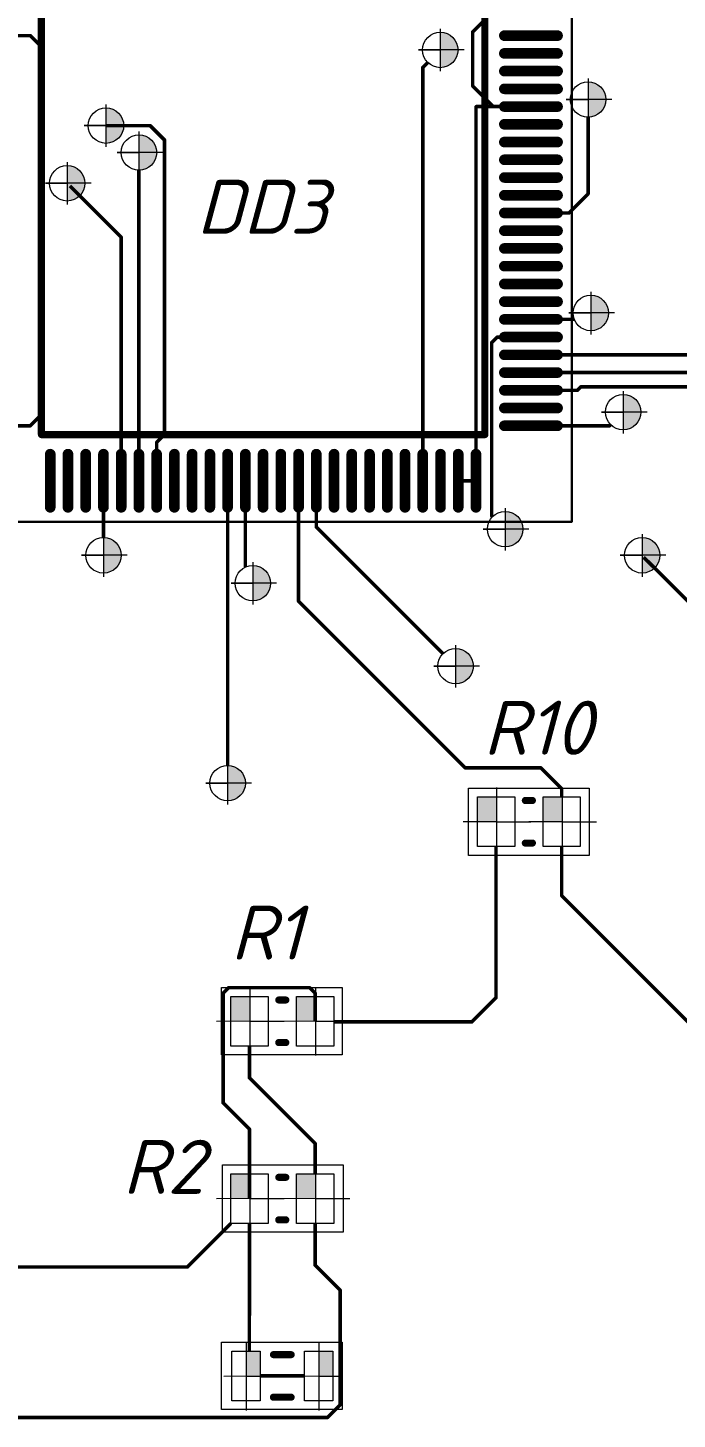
# Model space of a CAD drawing. Header units: millimetres. Extents: x -578 to 740, y 82 to 629.
# Drawn here: x 268.9 to 305.5, y 312.6 to 391 of the extents above; entities that cross this region are included whole.
import ezdxf

# ---------------------------------------------------------------- set-up
doc = ezdxf.new("R2010")
doc.units = ezdxf.units.MM
doc.header["$LTSCALE"] = 0.5
doc.layers.get('0').update_dxf_attribs({"lineweight": 60})
doc.layers.add('TopOverlay', color=2, linetype='Continuous')
doc.layers.add('СПЛТОНК', color=7, linetype='Continuous', lineweight=20)
doc.styles.get("Standard").update_dxf_attribs({"font": 'isocpeui.ttf', "width": 0.9})

# ---------------------------------------------------------------- blocks, each defined once
blk = doc.blocks.new('C_____________50_29__2')
at = {"layer": 'TopOverlay', "const_width": 0.2}
for points in [[(-0.25, 0.6), (0.25, 0.6)], [(-0.25, -0.6), (0.25, -0.6)]]:
    blk.add_lwpolyline(points, dxfattribs=at)
at = {"layer": 'TopOverlay', "const_width": 0.1}
for points in [[(-0.3, 0.6, 1), (-0.2, 0.6, 1)], [(0.2, 0.6, 1), (0.3, 0.6, 1)], [(-0.3, -0.6, 1), (-0.2, -0.6, 1)], [(0.2, -0.6, 1), (0.3, -0.6, 1)]]:
    blk.add_lwpolyline(points, format="xyb", close=True, dxfattribs=at)
blk = doc.blocks.new('RC_0805__R_________24')
at = {"layer": 'TopOverlay', "const_width": 0.2}
for points in [[(-0.1, 0.6), (0.1, 0.6)], [(-0.1, -0.6), (0.1, -0.6)]]:
    blk.add_lwpolyline(points, dxfattribs=at)
at = {"layer": 'TopOverlay', "const_width": 0.1}
for points in [[(-0.15, 0.6, 1), (-0.05, 0.6, 1)], [(0.05, 0.6, 1), (0.15, 0.6, 1)], [(-0.15, -0.6, 1), (-0.05, -0.6, 1)], [(0.05, -0.6, 1), (0.15, -0.6, 1)]]:
    blk.add_lwpolyline(points, format="xyb", close=True, dxfattribs=at)
blk = doc.blocks.new('RC_0805__R_________25')
at = {"layer": 'TopOverlay', "const_width": 0.2}
for points in [[(-0.1, 0.6), (0.1, 0.6)], [(-0.1, -0.6), (0.1, -0.6)]]:
    blk.add_lwpolyline(points, dxfattribs=at)
at = {"layer": 'TopOverlay', "const_width": 0.1}
for points in [[(-0.15, 0.6, 1), (-0.05, 0.6, 1)], [(0.05, 0.6, 1), (0.15, 0.6, 1)], [(-0.15, -0.6, 1), (-0.05, -0.6, 1)], [(0.05, -0.6, 1), (0.15, -0.6, 1)]]:
    blk.add_lwpolyline(points, format="xyb", close=True, dxfattribs=at)
blk = doc.blocks.new('RC_0805__R_________33')
at = {"layer": 'TopOverlay', "const_width": 0.2}
for points in [[(-0.1, 0.6), (0.1, 0.6)], [(-0.1, -0.6), (0.1, -0.6)]]:
    blk.add_lwpolyline(points, dxfattribs=at)
at = {"layer": 'TopOverlay', "const_width": 0.1}
for points in [[(-0.15, 0.6, 1), (-0.05, 0.6, 1)], [(0.05, 0.6, 1), (0.15, 0.6, 1)], [(-0.15, -0.6, 1), (-0.05, -0.6, 1)], [(0.05, -0.6, 1), (0.15, -0.6, 1)]]:
    blk.add_lwpolyline(points, format="xyb", close=True, dxfattribs=at)

msp = doc.modelspace()

# ---------------------------------------------------------------- hatches: boundary and pattern name
at = {"lineweight": 0}
h = msp.add_hatch(color=256, dxfattribs=at)
h.dxf.hatch_style = 1
h.paths.add_polyline_path([(292.11, 390.768), (292.11, 389.768), (293.11, 389.768, 0.414214)])
h.paths.add_polyline_path([(293.11, 389.768), (292.11, 389.768), (292.11, 388.768, 0.414214)])
h = msp.add_hatch(color=256, dxfattribs=at)
h.dxf.hatch_style = 1
h.paths.add_polyline_path([(300.441, 387.974), (300.441, 386.974), (301.441, 386.974, 0.414214)])
h.paths.add_polyline_path([(301.441, 386.974), (300.441, 386.974), (300.441, 385.974, 0.414214)])
h = msp.add_hatch(color=256, dxfattribs=at)
h.dxf.hatch_style = 1
h.paths.add_polyline_path([(273.263, 386.501), (273.263, 385.501), (274.263, 385.501, 0.414214)])
h.paths.add_polyline_path([(274.263, 385.501), (273.263, 385.501), (273.263, 384.501, 0.414214)])
h = msp.add_hatch(color=256, dxfattribs=at)
h.dxf.hatch_style = 1
h.paths.add_polyline_path([(275.122, 384.982), (275.122, 383.982), (276.122, 383.982, 0.414214)])
h.paths.add_polyline_path([(276.122, 383.982), (275.122, 383.982), (275.122, 382.982, 0.414214)])
h = msp.add_hatch(color=256, dxfattribs=at)
h.dxf.hatch_style = 1
h.paths.add_polyline_path([(271.079, 383.249), (271.079, 382.249), (272.079, 382.249, 0.414214)])
h.paths.add_polyline_path([(272.079, 382.249), (271.079, 382.249), (271.079, 381.249, 0.414214)])
h = msp.add_hatch(color=256, dxfattribs=at)
h.dxf.hatch_style = 1
h.paths.add_polyline_path([(300.594, 375.934), (300.594, 374.934), (301.594, 374.934, 0.414214)])
h.paths.add_polyline_path([(301.594, 374.934), (300.594, 374.934), (300.594, 373.934, 0.414214)])
h = msp.add_hatch(color=256, dxfattribs=at)
h.dxf.hatch_style = 1
h.paths.add_polyline_path([(302.422, 370.346), (302.422, 369.346), (303.422, 369.346, 0.414214)])
h.paths.add_polyline_path([(303.422, 369.346), (302.422, 369.346), (302.422, 368.346, 0.414214)])
h = msp.add_hatch(color=256, dxfattribs=at)
h.dxf.hatch_style = 1
h.paths.add_polyline_path([(295.768, 363.742), (295.768, 362.742), (296.768, 362.742, 0.414214)])
h.paths.add_polyline_path([(296.768, 362.742), (295.768, 362.742), (295.768, 361.742, 0.414214)])
h = msp.add_hatch(color=256, dxfattribs=at)
h.dxf.hatch_style = 1
h.paths.add_polyline_path([(273.122, 362.269), (273.122, 361.269), (274.122, 361.269, 0.414214)])
h.paths.add_polyline_path([(274.122, 361.269), (273.122, 361.269), (273.122, 360.269, 0.414214)])
h = msp.add_hatch(color=256, dxfattribs=at)
h.dxf.hatch_style = 1
h.paths.add_polyline_path([(303.489, 362.269), (303.489, 361.269), (304.489, 361.269, 0.414214)])
h.paths.add_polyline_path([(304.489, 361.269), (303.489, 361.269), (303.489, 360.269, 0.414214)])
h = msp.add_hatch(color=256, dxfattribs=at)
h.dxf.hatch_style = 1
h.paths.add_polyline_path([(281.544, 360.694), (281.544, 359.694), (282.544, 359.694, 0.414214)])
h.paths.add_polyline_path([(282.544, 359.694), (281.544, 359.694), (281.544, 358.694, 0.414214)])
h = msp.add_hatch(color=256, dxfattribs=at)
h.dxf.hatch_style = 1
h.paths.add_polyline_path([(292.974, 356.021), (292.974, 355.021), (293.974, 355.021, 0.414214)])
h.paths.add_polyline_path([(293.974, 355.021), (292.974, 355.021), (292.974, 354.021, 0.414214)])
h = msp.add_hatch(color=256, dxfattribs=at)
h.dxf.hatch_style = 1
h.paths.add_polyline_path([(280.122, 349.422), (280.122, 348.422), (281.122, 348.422, 0.414214)])
h.paths.add_polyline_path([(281.122, 348.422), (280.122, 348.422), (280.122, 347.422, 0.414214)])
h = msp.add_hatch(color=256, dxfattribs=at)
h.dxf.hatch_style = 1
h.paths.add_polyline_path([(295.296, 347.642), (294.204, 347.642), (294.204, 346.238), (295.296, 346.243)])
h = msp.add_hatch(color=256, dxfattribs=at)
h.dxf.hatch_style = 1
h.paths.add_polyline_path([(298.996, 347.642), (297.904, 347.642), (297.904, 346.238), (298.996, 346.243)])
h = msp.add_hatch(color=256, dxfattribs=at)
h.dxf.hatch_style = 1
h.paths.add_polyline_path([(281.396, 336.392), (280.304, 336.392), (280.304, 334.988), (281.396, 334.993)])
h = msp.add_hatch(color=256, dxfattribs=at)
h.dxf.hatch_style = 1
h.paths.add_polyline_path([(285.096, 336.392), (284.004, 336.392), (284.004, 334.988), (285.096, 334.993)])
h = msp.add_hatch(color=256, dxfattribs=at)
h.dxf.hatch_style = 1
h.paths.add_polyline_path([(281.396, 326.392), (280.304, 326.392), (280.304, 324.988), (281.396, 324.993)])
h = msp.add_hatch(color=256, dxfattribs=at)
h.dxf.hatch_style = 1
h.paths.add_polyline_path([(285.096, 326.392), (284.004, 326.392), (284.004, 324.988), (285.096, 324.993)])
h = msp.add_hatch(color=256, dxfattribs=at)
h.dxf.hatch_style = 1
h.paths.add_polyline_path([(281.954, 316.392), (281.18, 316.392), (281.18, 314.973), (281.954, 314.976)])
h = msp.add_hatch(color=256, dxfattribs=at)
h.dxf.hatch_style = 1
h.paths.add_polyline_path([(286.054, 316.392), (285.28, 316.392), (285.28, 314.973), (286.054, 314.976)])

# ---------------------------------------------------------------- linework, layer by layer
for p, q in [((295.296, 344.32), (295.296, 348.174)), ((298.996, 344.32), (298.996, 348.174)), ((295.296, 346.243), (293.401, 346.234)), ((295.296, 346.243), (297.215, 346.247)), ((298.996, 346.243), (297.101, 346.234)), ((298.996, 346.243), (300.916, 346.247)), ((281.396, 333.07), (281.396, 336.924)), ((285.096, 333.07), (285.096, 336.924)), ((281.396, 334.993), (279.501, 334.984)), ((281.396, 334.993), (283.315, 334.997)), ((285.096, 334.993), (283.201, 334.984)), ((285.096, 334.993), (287.016, 334.997)), ((281.396, 323.07), (281.396, 326.924)), ((285.096, 323.07), (285.096, 326.924)), ((281.396, 324.993), (279.501, 324.984)), ((281.396, 324.993), (283.316, 324.997)), ((285.096, 324.993), (283.201, 324.984)), ((285.096, 324.993), (287.016, 324.997)), ((281.18, 313.05), (281.18, 316.904)), ((285.28, 313.05), (285.28, 316.904)), ((281.18, 314.973), (279.914, 314.964)), ((281.18, 314.973), (282.461, 314.977)), ((285.28, 314.973), (284.014, 314.964)), ((285.28, 314.973), (286.561, 314.977))]:
    msp.add_line(p, q, dxfattribs=at)
at = {"lineweight": 30}
msp.add_lwpolyline([(264.747, 397.974), (299.522, 397.974), (299.522, 363.149), (264.747, 363.149)], close=True, dxfattribs=at)
at = {"const_width": 0.4}
for points in [[(269.622, 368.074), (269.622, 393.074)], [(294.622, 368.074), (294.622, 393.074)], [(269.622, 368.074), (294.622, 368.074)]]:
    msp.add_lwpolyline(points, dxfattribs=at)
at = {"lineweight": 0}
for points, const_width in [([(293.939, 390.784), (294.729, 391.574)], 0.2), ([(293.939, 387.736), (293.939, 390.784)], 0.2), ([(298.722, 390.574), (295.722, 390.574)], 0.6), ([(267.022, 390.574), (268.996, 390.574)], 0.2), ([(268.996, 390.574), (269.656, 389.913)], 0.2), ([(269.656, 369.234), (269.656, 389.913)], 0.2), ([(298.722, 389.574), (295.722, 389.574)], 0.6), ([(291.122, 388.78), (291.403, 389.061)], 0.2), ([(291.122, 365.474), (291.122, 388.78)], 0.2), ([(298.722, 388.574), (295.722, 388.574)], 0.6), ([(293.939, 387.736), (295.101, 386.574)], 0.2), ([(298.722, 387.574), (295.722, 387.574)], 0.6), ([(298.722, 386.574), (295.722, 386.574)], 0.6), ([(294.122, 386.554), (294.142, 386.574)], 0.2), ([(294.122, 365.474), (294.122, 386.554)], 0.2), ([(294.142, 386.574), (295.101, 386.574)], 0.2), ([(295.101, 386.574), (297.222, 386.574)], 0.2), ([(300.441, 381.64), (300.441, 385.974)], 0.2), ([(273.263, 385.501), (275.752, 385.501)], 0.2), ([(275.752, 385.501), (276.565, 384.688)], 0.2), ([(298.722, 385.574), (295.722, 385.574)], 0.6), ([(276.565, 368.076), (276.565, 384.688)], 0.2), ([(298.722, 384.574), (295.722, 384.574)], 0.6), ([(298.722, 383.574), (295.722, 383.574)], 0.6), ([(275.122, 365.474), (275.122, 382.982)], 0.2), ([(271.228, 382.099), (274.122, 379.206)], 0.2), ([(298.722, 382.574), (295.722, 382.574)], 0.6), ([(298.722, 381.574), (295.722, 381.574)], 0.6), ([(299.375, 380.574), (300.441, 381.64)], 0.2), ([(298.722, 380.574), (295.722, 380.574)], 0.6), ([(297.222, 380.574), (299.375, 380.574)], 0.2), ([(298.722, 379.574), (295.722, 379.574)], 0.6), ([(274.122, 365.474), (274.122, 379.206)], 0.2), ([(298.722, 378.574), (295.722, 378.574)], 0.6), ([(298.722, 377.574), (295.722, 377.574)], 0.6), ([(298.722, 376.574), (295.722, 376.574)], 0.6), ([(298.722, 375.574), (295.722, 375.574)], 0.6), ([(298.722, 374.574), (295.722, 374.574)], 0.6), ([(297.222, 374.574), (299.661, 374.574)], 0.2), ([(295.006, 373.258), (295.322, 373.574)], 0.2), ([(295.322, 373.574), (297.222, 373.574)], 0.2), ([(298.722, 373.574), (295.722, 373.574)], 0.6), ([(295.006, 363.504), (295.006, 373.258)], 0.2), ([(298.722, 372.574), (295.722, 372.574)], 0.6), ([(297.222, 372.574), (314.97, 372.574)], 0.2), ([(298.722, 371.574), (295.722, 371.574)], 0.6), ([(297.222, 371.574), (313.394, 371.574)], 0.2), ([(298.722, 370.574), (295.722, 370.574)], 0.6), ([(297.222, 370.574), (299.84, 370.574)], 0.2), ([(299.84, 370.574), (300.035, 370.769)], 0.2), ([(300.035, 370.769), (311.16, 370.769)], 0.2), ([(298.722, 369.574), (295.722, 369.574)], 0.6), ([(268.996, 368.574), (269.656, 369.234)], 0.2), ([(298.722, 368.574), (295.722, 368.574)], 0.6), ([(267.066, 368.574), (268.996, 368.574)], 0.2), ([(276.122, 367.633), (276.565, 368.076)], 0.2), ([(297.222, 368.574), (301.65, 368.574)], 0.2), ([(301.65, 368.574), (301.715, 368.639)], 0.2), ([(270.122, 366.974), (270.122, 363.974)], 0.6), ([(271.122, 366.974), (271.122, 363.974)], 0.6), ([(272.122, 366.974), (272.122, 363.974)], 0.6), ([(273.122, 366.974), (273.122, 363.974)], 0.6), ([(274.122, 366.974), (274.122, 363.974)], 0.6), ([(275.122, 366.974), (275.122, 363.974)], 0.6), ([(276.122, 366.974), (276.122, 363.974)], 0.6), ([(276.122, 365.474), (276.122, 367.633)], 0.2), ([(277.122, 366.974), (277.122, 363.974)], 0.6), ([(278.122, 366.974), (278.122, 363.974)], 0.6), ([(279.122, 366.974), (279.122, 363.974)], 0.6), ([(280.122, 366.974), (280.122, 363.974)], 0.6), ([(281.122, 366.974), (281.122, 363.974)], 0.6), ([(282.122, 366.974), (282.122, 363.974)], 0.6), ([(283.122, 366.974), (283.122, 363.974)], 0.6), ([(284.122, 366.974), (284.122, 363.974)], 0.6), ([(285.122, 366.974), (285.122, 363.974)], 0.6), ([(286.122, 366.974), (286.122, 363.974)], 0.6), ([(287.122, 366.974), (287.122, 363.974)], 0.6), ([(288.122, 366.974), (288.122, 363.974)], 0.6), ([(289.122, 366.974), (289.122, 363.974)], 0.6), ([(290.122, 366.974), (290.122, 363.974)], 0.6), ([(291.122, 366.974), (291.122, 363.974)], 0.6), ([(292.122, 366.974), (292.122, 363.974)], 0.6), ([(293.122, 366.974), (293.122, 363.974)], 0.6), ([(294.122, 366.974), (294.122, 363.974)], 0.6), ([(273.122, 362.269), (273.122, 365.474)], 0.2), ([(280.122, 349.422), (280.122, 365.474)], 0.2), ([(281.122, 360.601), (281.122, 365.474)], 0.2), ([(284.122, 358.678), (284.122, 365.474)], 0.2), ([(285.122, 362.872), (285.122, 365.474)], 0.2), ([(293.122, 365.474), (294.122, 365.474)], 0.2), ([(295.006, 363.504), (295.06, 363.449)], 0.2), ([(285.122, 362.872), (292.266, 355.728)], 0.2), ([(303.578, 361.161), (310.404, 354.354)], 0.2), ([(284.122, 358.678), (293.52, 349.28)], 0.2), ([(293.52, 349.28), (297.786, 349.28)], 0.2), ([(297.786, 349.28), (298.954, 348.112)], 0.2), ([(298.954, 347.642), (298.954, 348.112)], 0.2), ([(295.254, 336.321), (295.254, 344.842)], 0.2), ([(298.954, 342.081), (298.954, 344.842)], 0.2), ([(298.954, 342.081), (307.147, 333.888)], 0.2), ([(279.867, 336.58), (280.172, 336.885)], 0.2), ([(279.867, 330.396), (279.867, 336.58)], 0.2), ([(280.172, 336.885), (284.744, 336.885)], 0.2), ([(284.744, 336.885), (285.054, 336.575)], 0.2), ([(285.054, 334.992), (285.054, 336.575)], 0.2), ([(293.888, 334.955), (295.254, 336.321)], 0.2), ([(286.104, 334.955), (293.888, 334.955)], 0.2), ([(281.354, 331.797), (281.354, 333.592)], 0.2), ([(281.354, 331.797), (285.054, 328.097)], 0.2), ([(279.867, 330.396), (281.354, 328.909)], 0.2), ([(281.354, 324.992), (281.354, 328.909)], 0.2), ([(285.054, 326.392), (285.054, 328.097)], 0.2), ([(277.844, 321.132), (280.304, 323.592)], 0.2), ([(281.354, 320.067), (281.354, 323.592)], 0.2), ([(285.054, 321.239), (285.054, 323.592)], 0.2), ([(265.485, 321.132), (277.844, 321.132)], 0.2), ([(285.054, 321.239), (286.471, 319.821)], 0.2), ([(281.343, 316.391), (281.354, 320.067)], 0.2), ([(286.471, 313.365), (286.471, 319.821)], 0.2), ([(281.954, 314.992), (284.454, 314.992)], 0.2), ([(285.76, 312.653), (286.471, 313.365)], 0.2), ([(263.408, 312.653), (285.76, 312.653)], 0.2)]:
    msp.add_lwpolyline(points, dxfattribs=dict(at, const_width=const_width))
for points, const_width in [([(293.889, 390.784, 1), (293.989, 390.784, 1)], 0.1), ([(293.889, 390.784, 1), (293.989, 390.784, 1)], 0.1), ([(295.722, 390.724, 1), (295.722, 390.424, 1)], 0.3), ([(298.722, 390.724, 1), (298.722, 390.424, 1)], 0.3), ([(268.946, 390.574, 1), (269.046, 390.574, 1)], 0.1), ([(268.946, 390.574, 1), (269.046, 390.574, 1)], 0.1), ([(269.606, 389.913, 1), (269.706, 389.913, 1)], 0.1), ([(269.606, 389.913, 1), (269.706, 389.913, 1)], 0.1), ([(295.722, 389.724, 1), (295.722, 389.424, 1)], 0.3), ([(298.722, 389.724, 1), (298.722, 389.424, 1)], 0.3), ([(291.072, 388.78, 1), (291.172, 388.78, 1)], 0.1), ([(291.072, 388.78, 1), (291.172, 388.78, 1)], 0.1), ([(295.722, 388.724, 1), (295.722, 388.424, 1)], 0.3), ([(298.722, 388.724, 1), (298.722, 388.424, 1)], 0.3), ([(293.889, 387.736, 1), (293.989, 387.736, 1)], 0.1), ([(293.889, 387.736, 1), (293.989, 387.736, 1)], 0.1), ([(295.722, 387.724, 1), (295.722, 387.424, 1)], 0.3), ([(298.722, 387.724, 1), (298.722, 387.424, 1)], 0.3), ([(295.722, 386.724, 1), (295.722, 386.424, 1)], 0.3), ([(298.722, 386.724, 1), (298.722, 386.424, 1)], 0.3), ([(294.072, 386.554, 1), (294.172, 386.554, 1)], 0.1), ([(294.072, 386.554, 1), (294.172, 386.554, 1)], 0.1), ([(294.092, 386.574, 1), (294.192, 386.574, 1)], 0.1), ([(294.092, 386.574, 1), (294.192, 386.574, 1)], 0.1), ([(295.051, 386.574, 1), (295.151, 386.574, 1)], 0.1), ([(295.051, 386.574, 1), (295.151, 386.574, 1)], 0.1), ([(295.051, 386.574, 1), (295.151, 386.574, 1)], 0.1), ([(297.172, 386.574, 1), (297.272, 386.574, 1)], 0.1), ([(275.702, 385.501, 1), (275.802, 385.501, 1)], 0.1), ([(275.702, 385.501, 1), (275.802, 385.501, 1)], 0.1), ([(295.722, 385.724, 1), (295.722, 385.424, 1)], 0.3), ([(298.722, 385.724, 1), (298.722, 385.424, 1)], 0.3), ([(276.515, 384.688, 1), (276.615, 384.688, 1)], 0.1), ([(276.515, 384.688, 1), (276.615, 384.688, 1)], 0.1), ([(295.722, 384.724, 1), (295.722, 384.424, 1)], 0.3), ([(298.722, 384.724, 1), (298.722, 384.424, 1)], 0.3), ([(295.722, 383.724, 1), (295.722, 383.424, 1)], 0.3), ([(298.722, 383.724, 1), (298.722, 383.424, 1)], 0.3), ([(295.722, 382.724, 1), (295.722, 382.424, 1)], 0.3), ([(298.722, 382.724, 1), (298.722, 382.424, 1)], 0.3), ([(295.722, 381.724, 1), (295.722, 381.424, 1)], 0.3), ([(298.722, 381.724, 1), (298.722, 381.424, 1)], 0.3), ([(300.391, 381.64, 1), (300.491, 381.64, 1)], 0.1), ([(300.391, 381.64, 1), (300.491, 381.64, 1)], 0.1), ([(295.722, 380.724, 1), (295.722, 380.424, 1)], 0.3), ([(297.172, 380.574, 1), (297.272, 380.574, 1)], 0.1), ([(298.722, 380.724, 1), (298.722, 380.424, 1)], 0.3), ([(299.325, 380.574, 1), (299.425, 380.574, 1)], 0.1), ([(299.325, 380.574, 1), (299.425, 380.574, 1)], 0.1), ([(295.722, 379.724, 1), (295.722, 379.424, 1)], 0.3), ([(298.722, 379.724, 1), (298.722, 379.424, 1)], 0.3), ([(274.072, 379.206, 1), (274.172, 379.206, 1)], 0.1), ([(274.072, 379.206, 1), (274.172, 379.206, 1)], 0.1), ([(295.722, 378.724, 1), (295.722, 378.424, 1)], 0.3), ([(298.722, 378.724, 1), (298.722, 378.424, 1)], 0.3), ([(295.722, 377.724, 1), (295.722, 377.424, 1)], 0.3), ([(298.722, 377.724, 1), (298.722, 377.424, 1)], 0.3), ([(295.722, 376.724, 1), (295.722, 376.424, 1)], 0.3), ([(298.722, 376.724, 1), (298.722, 376.424, 1)], 0.3), ([(295.722, 375.724, 1), (295.722, 375.424, 1)], 0.3), ([(298.722, 375.724, 1), (298.722, 375.424, 1)], 0.3), ([(295.722, 374.724, 1), (295.722, 374.424, 1)], 0.3), ([(297.172, 374.574, 1), (297.272, 374.574, 1)], 0.1), ([(298.722, 374.724, 1), (298.722, 374.424, 1)], 0.3), ([(295.272, 373.574, 1), (295.372, 373.574, 1)], 0.1), ([(295.272, 373.574, 1), (295.372, 373.574, 1)], 0.1), ([(295.722, 373.724, 1), (295.722, 373.424, 1)], 0.3), ([(297.172, 373.574, 1), (297.272, 373.574, 1)], 0.1), ([(298.722, 373.724, 1), (298.722, 373.424, 1)], 0.3), ([(294.956, 373.258, 1), (295.056, 373.258, 1)], 0.1), ([(294.956, 373.258, 1), (295.056, 373.258, 1)], 0.1), ([(295.722, 372.724, 1), (295.722, 372.424, 1)], 0.3), ([(298.722, 372.724, 1), (298.722, 372.424, 1)], 0.3), ([(297.172, 372.574, 1), (297.272, 372.574, 1)], 0.1), ([(295.722, 371.724, 1), (295.722, 371.424, 1)], 0.3), ([(297.172, 371.574, 1), (297.272, 371.574, 1)], 0.1), ([(298.722, 371.724, 1), (298.722, 371.424, 1)], 0.3), ([(295.722, 370.724, 1), (295.722, 370.424, 1)], 0.3), ([(297.172, 370.574, 1), (297.272, 370.574, 1)], 0.1), ([(298.722, 370.724, 1), (298.722, 370.424, 1)], 0.3), ([(299.79, 370.574, 1), (299.89, 370.574, 1)], 0.1), ([(299.79, 370.574, 1), (299.89, 370.574, 1)], 0.1), ([(299.985, 370.769, 1), (300.085, 370.769, 1)], 0.1), ([(299.985, 370.769, 1), (300.085, 370.769, 1)], 0.1), ([(295.722, 369.724, 1), (295.722, 369.424, 1)], 0.3), ([(298.722, 369.724, 1), (298.722, 369.424, 1)], 0.3), ([(269.606, 369.234, 1), (269.706, 369.234, 1)], 0.1), ([(269.606, 369.234, 1), (269.706, 369.234, 1)], 0.1), ([(295.722, 368.724, 1), (295.722, 368.424, 1)], 0.3), ([(298.722, 368.724, 1), (298.722, 368.424, 1)], 0.3), ([(268.946, 368.574, 1), (269.046, 368.574, 1)], 0.1), ([(268.946, 368.574, 1), (269.046, 368.574, 1)], 0.1), ([(276.515, 368.076, 1), (276.615, 368.076, 1)], 0.1), ([(276.515, 368.076, 1), (276.615, 368.076, 1)], 0.1), ([(297.172, 368.574, 1), (297.272, 368.574, 1)], 0.1), ([(301.6, 368.574, 1), (301.7, 368.574, 1)], 0.1), ([(301.6, 368.574, 1), (301.7, 368.574, 1)], 0.1), ([(270.122, 367.124, 1), (270.122, 366.824, 1)], 0.3), ([(271.122, 367.124, 1), (271.122, 366.824, 1)], 0.3), ([(272.122, 367.124, 1), (272.122, 366.824, 1)], 0.3), ([(273.122, 367.124, 1), (273.122, 366.824, 1)], 0.3), ([(274.122, 367.124, 1), (274.122, 366.824, 1)], 0.3), ([(275.122, 367.124, 1), (275.122, 366.824, 1)], 0.3), ([(276.122, 367.124, 1), (276.122, 366.824, 1)], 0.3), ([(276.072, 367.633, 1), (276.172, 367.633, 1)], 0.1), ([(276.072, 367.633, 1), (276.172, 367.633, 1)], 0.1), ([(277.122, 367.124, 1), (277.122, 366.824, 1)], 0.3), ([(278.122, 367.124, 1), (278.122, 366.824, 1)], 0.3), ([(279.122, 367.124, 1), (279.122, 366.824, 1)], 0.3), ([(280.122, 367.124, 1), (280.122, 366.824, 1)], 0.3), ([(281.122, 367.124, 1), (281.122, 366.824, 1)], 0.3), ([(282.122, 367.124, 1), (282.122, 366.824, 1)], 0.3), ([(283.122, 367.124, 1), (283.122, 366.824, 1)], 0.3), ([(284.122, 367.124, 1), (284.122, 366.824, 1)], 0.3), ([(285.122, 367.124, 1), (285.122, 366.824, 1)], 0.3), ([(286.122, 367.124, 1), (286.122, 366.824, 1)], 0.3), ([(287.122, 367.124, 1), (287.122, 366.824, 1)], 0.3), ([(288.122, 367.124, 1), (288.122, 366.824, 1)], 0.3), ([(289.122, 367.124, 1), (289.122, 366.824, 1)], 0.3), ([(290.122, 367.124, 1), (290.122, 366.824, 1)], 0.3), ([(291.122, 367.124, 1), (291.122, 366.824, 1)], 0.3), ([(292.122, 367.124, 1), (292.122, 366.824, 1)], 0.3), ([(293.122, 367.124, 1), (293.122, 366.824, 1)], 0.3), ([(294.122, 367.124, 1), (294.122, 366.824, 1)], 0.3), ([(273.072, 365.474, 1), (273.172, 365.474, 1)], 0.1), ([(274.072, 365.474, 1), (274.172, 365.474, 1)], 0.1), ([(275.072, 365.474, 1), (275.172, 365.474, 1)], 0.1), ([(276.072, 365.474, 1), (276.172, 365.474, 1)], 0.1), ([(280.072, 365.474, 1), (280.172, 365.474, 1)], 0.1), ([(281.072, 365.474, 1), (281.172, 365.474, 1)], 0.1), ([(284.072, 365.474, 1), (284.172, 365.474, 1)], 0.1), ([(285.072, 365.474, 1), (285.172, 365.474, 1)], 0.1), ([(291.072, 365.474, 1), (291.172, 365.474, 1)], 0.1), ([(293.072, 365.474, 1), (293.172, 365.474, 1)], 0.1), ([(294.072, 365.474, 1), (294.172, 365.474, 1)], 0.1), ([(294.072, 365.474, 1), (294.172, 365.474, 1)], 0.1), ([(270.122, 364.124, 1), (270.122, 363.824, 1)], 0.3), ([(271.122, 364.124, 1), (271.122, 363.824, 1)], 0.3), ([(272.122, 364.124, 1), (272.122, 363.824, 1)], 0.3), ([(273.122, 364.124, 1), (273.122, 363.824, 1)], 0.3), ([(274.122, 364.124, 1), (274.122, 363.824, 1)], 0.3), ([(275.122, 364.124, 1), (275.122, 363.824, 1)], 0.3), ([(276.122, 364.124, 1), (276.122, 363.824, 1)], 0.3), ([(277.122, 364.124, 1), (277.122, 363.824, 1)], 0.3), ([(278.122, 364.124, 1), (278.122, 363.824, 1)], 0.3), ([(279.122, 364.124, 1), (279.122, 363.824, 1)], 0.3), ([(280.122, 364.124, 1), (280.122, 363.824, 1)], 0.3), ([(281.122, 364.124, 1), (281.122, 363.824, 1)], 0.3), ([(282.122, 364.124, 1), (282.122, 363.824, 1)], 0.3), ([(283.122, 364.124, 1), (283.122, 363.824, 1)], 0.3), ([(284.122, 364.124, 1), (284.122, 363.824, 1)], 0.3), ([(285.122, 364.124, 1), (285.122, 363.824, 1)], 0.3), ([(286.122, 364.124, 1), (286.122, 363.824, 1)], 0.3), ([(287.122, 364.124, 1), (287.122, 363.824, 1)], 0.3), ([(288.122, 364.124, 1), (288.122, 363.824, 1)], 0.3), ([(289.122, 364.124, 1), (289.122, 363.824, 1)], 0.3), ([(290.122, 364.124, 1), (290.122, 363.824, 1)], 0.3), ([(291.122, 364.124, 1), (291.122, 363.824, 1)], 0.3), ([(292.122, 364.124, 1), (292.122, 363.824, 1)], 0.3), ([(293.122, 364.124, 1), (293.122, 363.824, 1)], 0.3), ([(294.122, 364.124, 1), (294.122, 363.824, 1)], 0.3), ([(294.956, 363.504, 1), (295.056, 363.504, 1)], 0.1), ([(294.956, 363.504, 1), (295.056, 363.504, 1)], 0.1), ([(285.072, 362.872, 1), (285.172, 362.872, 1)], 0.1), ([(285.072, 362.872, 1), (285.172, 362.872, 1)], 0.1), ([(284.072, 358.678, 1), (284.172, 358.678, 1)], 0.1), ([(284.072, 358.678, 1), (284.172, 358.678, 1)], 0.1), ([(293.47, 349.28, 1), (293.57, 349.28, 1)], 0.1), ([(293.47, 349.28, 1), (293.57, 349.28, 1)], 0.1), ([(297.736, 349.28, 1), (297.836, 349.28, 1)], 0.1), ([(297.736, 349.28, 1), (297.836, 349.28, 1)], 0.1), ([(298.904, 348.112, 1), (299.004, 348.112, 1)], 0.1), ([(298.904, 348.112, 1), (299.004, 348.112, 1)], 0.1), ([(298.904, 342.081, 1), (299.004, 342.081, 1)], 0.1), ([(298.904, 342.081, 1), (299.004, 342.081, 1)], 0.1), ([(279.817, 336.58, 1), (279.917, 336.58, 1)], 0.1), ([(279.817, 336.58, 1), (279.917, 336.58, 1)], 0.1), ([(280.122, 336.885, 1), (280.222, 336.885, 1)], 0.1), ([(280.122, 336.885, 1), (280.222, 336.885, 1)], 0.1), ([(284.694, 336.885, 1), (284.794, 336.885, 1)], 0.1), ([(284.694, 336.885, 1), (284.794, 336.885, 1)], 0.1), ([(285.004, 336.575, 1), (285.104, 336.575, 1)], 0.1), ([(285.004, 336.575, 1), (285.104, 336.575, 1)], 0.1), ([(295.204, 336.321, 1), (295.304, 336.321, 1)], 0.1), ([(295.204, 336.321, 1), (295.304, 336.321, 1)], 0.1), ([(293.838, 334.955, 1), (293.938, 334.955, 1)], 0.1), ([(293.838, 334.955, 1), (293.938, 334.955, 1)], 0.1), ([(281.304, 331.797, 1), (281.404, 331.797, 1)], 0.1), ([(281.304, 331.797, 1), (281.404, 331.797, 1)], 0.1), ([(279.817, 330.396, 1), (279.917, 330.396, 1)], 0.1), ([(279.817, 330.396, 1), (279.917, 330.396, 1)], 0.1), ([(281.304, 328.909, 1), (281.404, 328.909, 1)], 0.1), ([(281.304, 328.909, 1), (281.404, 328.909, 1)], 0.1), ([(285.004, 328.097, 1), (285.104, 328.097, 1)], 0.1), ([(285.004, 328.097, 1), (285.104, 328.097, 1)], 0.1), ([(277.794, 321.132, 1), (277.894, 321.132, 1)], 0.1), ([(277.794, 321.132, 1), (277.894, 321.132, 1)], 0.1), ([(285.004, 321.239, 1), (285.104, 321.239, 1)], 0.1), ([(285.004, 321.239, 1), (285.104, 321.239, 1)], 0.1), ([(281.304, 320.067, 1), (281.404, 320.067, 1)], 0.1), ([(281.304, 320.067, 1), (281.404, 320.067, 1)], 0.1), ([(286.421, 319.821, 1), (286.521, 319.821, 1)], 0.1), ([(286.421, 319.821, 1), (286.521, 319.821, 1)], 0.1), ([(286.421, 313.365, 1), (286.521, 313.365, 1)], 0.1), ([(286.421, 313.365, 1), (286.521, 313.365, 1)], 0.1), ([(285.71, 312.653, 1), (285.81, 312.653, 1)], 0.1), ([(285.71, 312.653, 1), (285.81, 312.653, 1)], 0.1)]:
    msp.add_lwpolyline(points, format="xyb", close=True, dxfattribs=dict(at, const_width=const_width))
at = {"const_width": 0.2}
for points in [[(269.622, 368.174, 1), (269.622, 367.974, 1)], [(269.622, 368.174, 1), (269.622, 367.974, 1)], [(294.622, 368.174, 1), (294.622, 367.974, 1)], [(294.622, 368.174, 1), (294.622, 367.974, 1)]]:
    msp.add_lwpolyline(points, format="xyb", close=True, dxfattribs=at)
at = {"lineweight": 15}
for points in [[(293.704, 348.142), (300.504, 348.142), (300.504, 344.342), (293.704, 344.342)], [(279.779, 336.892), (286.579, 336.892), (286.579, 333.092), (279.779, 333.092)], [(279.829, 326.892), (286.629, 326.892), (286.629, 323.092), (279.829, 323.092)], [(279.779, 316.892), (286.579, 316.892), (286.579, 313.092), (279.779, 313.092)]]:
    msp.add_lwpolyline(points, close=True, dxfattribs=at)
at = {"lineweight": 0}
for points in [[(294.204, 344.842), (294.204, 347.642), (296.304, 347.642), (296.304, 344.842)], [(297.904, 344.842), (297.904, 347.642), (300.004, 347.642), (300.004, 344.842)], [(280.304, 333.592), (280.304, 336.392), (282.404, 336.392), (282.404, 333.592)], [(284.004, 333.592), (284.004, 336.392), (286.104, 336.392), (286.104, 333.592)], [(280.304, 323.592), (280.304, 326.392), (282.404, 326.392), (282.404, 323.592)], [(284.004, 323.592), (284.004, 326.392), (286.104, 326.392), (286.104, 323.592)], [(280.354, 313.592), (280.354, 316.392), (281.954, 316.392), (281.954, 313.592)], [(284.454, 313.592), (284.454, 316.392), (286.054, 316.392), (286.054, 313.592)]]:
    msp.add_lwpolyline(points, close=True, dxfattribs=at)
for centre in [(292.11, 389.768), (300.441, 386.974), (273.263, 385.501), (275.122, 383.982), (271.079, 382.249), (300.594, 374.934), (302.422, 369.346), (295.768, 362.742), (273.122, 361.269), (303.489, 361.269), (281.544, 359.694), (292.974, 355.021), (280.122, 348.422)]:
    msp.add_circle(centre, 1, dxfattribs=at)
at = {"layer": 'СПЛТОНК', "lineweight": 0}
for p, q in [((292.11, 390.952), (292.11, 388.562)), ((293.452, 389.768), (290.88, 389.768)), ((290.88, 389.768), (292.11, 389.768)), ((300.441, 388.158), (300.441, 385.768)), ((301.783, 386.974), (299.211, 386.974)), ((299.211, 386.974), (300.441, 386.974)), ((273.263, 386.685), (273.263, 384.295)), ((274.605, 385.501), (272.033, 385.501)), ((272.033, 385.501), (273.263, 385.501)), ((275.122, 385.166), (275.122, 382.776)), ((276.464, 383.982), (273.892, 383.982)), ((273.892, 383.982), (275.122, 383.982)), ((271.079, 383.434), (271.079, 381.044)), ((272.42, 382.249), (269.849, 382.249)), ((269.849, 382.249), (271.079, 382.249)), ((300.594, 376.118), (300.594, 373.729)), ((301.935, 374.934), (299.363, 374.934)), ((299.363, 374.934), (300.594, 374.934)), ((302.422, 370.53), (302.422, 368.141)), ((303.764, 369.346), (301.192, 369.346)), ((301.192, 369.346), (302.422, 369.346)), ((295.768, 363.926), (295.768, 361.537)), ((297.109, 362.742), (294.537, 362.742)), ((294.537, 362.742), (295.768, 362.742)), ((273.122, 362.453), (273.122, 360.063)), ((303.489, 362.453), (303.489, 360.063)), ((274.464, 361.269), (271.892, 361.269)), ((271.892, 361.269), (273.122, 361.269)), ((304.831, 361.269), (302.259, 361.269)), ((302.259, 361.269), (303.489, 361.269)), ((281.544, 360.878), (281.544, 358.489)), ((282.885, 359.694), (280.313, 359.694)), ((280.313, 359.694), (281.544, 359.694)), ((292.974, 356.205), (292.974, 353.815)), ((294.315, 355.021), (291.743, 355.021)), ((291.743, 355.021), (292.974, 355.021)), ((280.122, 349.606), (280.122, 347.216)), ((281.464, 348.422), (278.892, 348.422)), ((278.892, 348.422), (280.122, 348.422))]:
    msp.add_line(p, q, dxfattribs=at)

# ---------------------------------------------------------------- block references
at = {"xscale": 2, "yscale": 2, "zscale": 2}
for name, p in [('RC_0805__R_________33', (297.104, 346.242)), ('RC_0805__R_________24', (283.204, 334.992)), ('RC_0805__R_________25', (283.204, 324.992)), ('C_____________50_29__2', (283.204, 314.992))]:
    msp.add_blockref(name, p, dxfattribs=at)

# ---------------------------------------------------------------- texts
for s, p in [('DD3', (278.371, 379.401)), ('R10', (294.527, 350.022)), ('R1', (280.283, 338.472)), ('R2', (274.195, 325.26))]:
    msp.add_text(s, height=3.048).set_placement(p)

doc.saveas('drawing.dxf')
